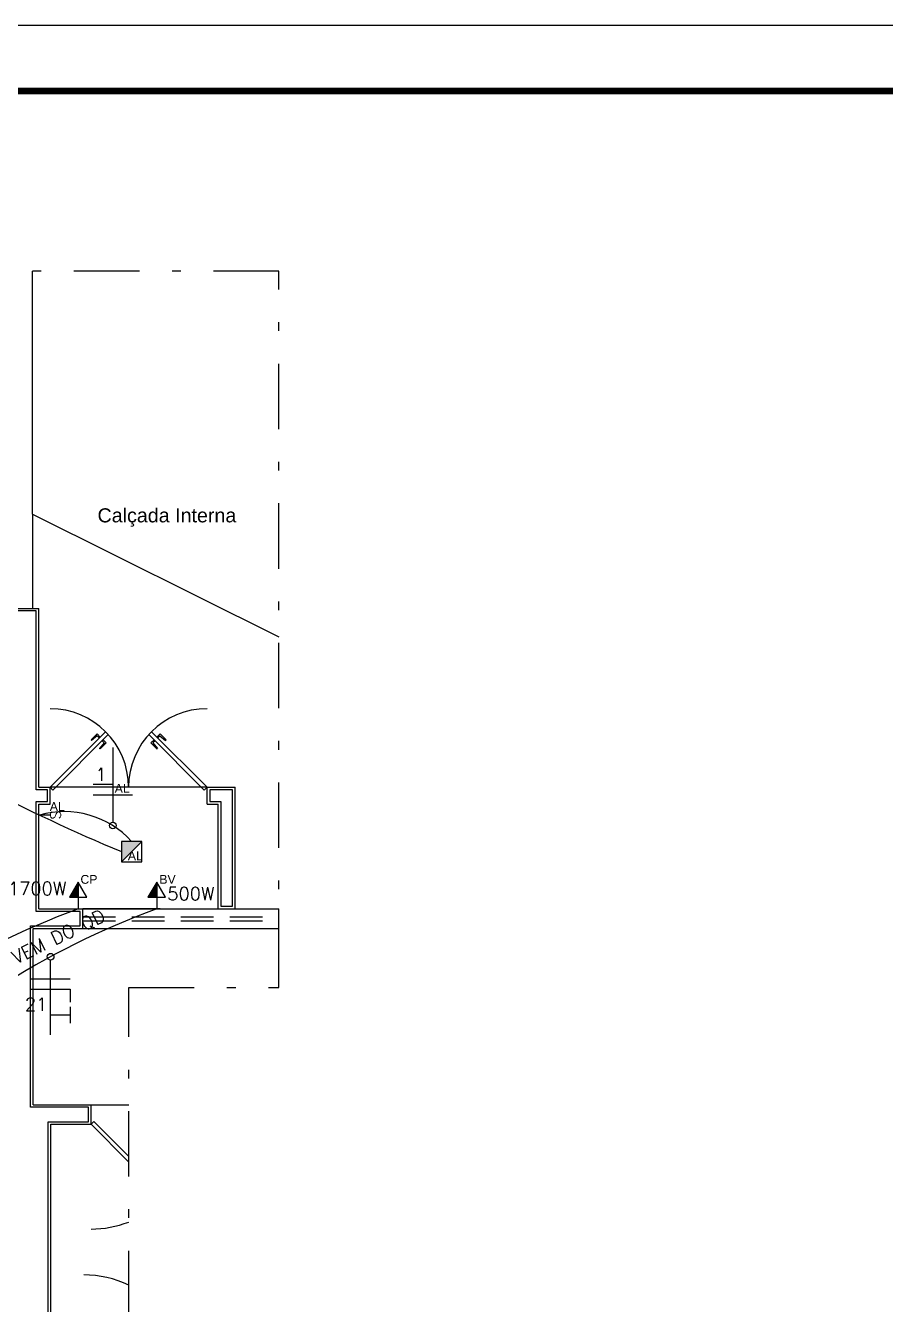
# Model space of a CAD drawing. Header units: millimetres. Extents: x 3082 to 3316, y 298 to 342.
# Drawn here: x 3166.14 to 3176, y 327.76 to 342.41 of the extents above; entities that cross this region are included whole.
import ezdxf
from ezdxf.enums import TextEntityAlignment as Align

# ---------------------------------------------------------------- set-up
doc = ezdxf.new("R2010")
doc.units = ezdxf.units.MM
doc.header["$MEASUREMENT"] = 0
for name, pattern in [('CONTINU', [0]), ('DASHDOT', [1, 0.5, -0.25, 0, -0.25]), ('HIDDEN', [0.375, 0.25, -0.125])]:
    doc.linetypes.add(name, pattern=pattern)
for name, color, linetype in [('-HIDRO', 8, 'CONTINUOUS'), ('A-TXT-Y', 8, 'CONTINUOUS'), ('eletroduto parede e teto', 2, 'CONTINU'), ('FIACAO', 1, 'CONTINUOUS'), ('PENA 03', 3, 'CONTINUOUS'), ('PL09', 9, 'CONTINUOUS'), ('PL3', 3, 'CONTINUOUS'), ('Pontos Elétricos', 3, 'CONTINUOUS'), ('Pontos Elétricos e Luminotécnica', 3, 'CONTINUOUS'), ('Pontos Luminotécnicos', 3, 'CONTINUOUS'), ("PRANCHA - PROJETU'S", 7, 'CONTINUOUS'), ('TEXTO', 2, 'CONTINUOUS'), ('TXT_0', 7, 'CONTINUOUS')]:
    doc.layers.add(name, color=color, linetype=linetype)
doc.styles.add('ARIAL', font='arial.ttf', dxfattribs={"height": 2})
doc.styles.add('ROMANS', font='romans.shx', dxfattribs={"height": 0.1})

# ---------------------------------------------------------------- blocks, each defined once
blk = doc.blocks.new('Tomada Alta')
at = {"layer": 'PL09'}
blk.add_hatch(color=251, dxfattribs=at).paths.add_polyline_path([(0, 0.08), (0.06, 0.08), (0, 0.1839)])
at = {"layer": 'PL3'}
blk.add_line((0, 0.1839), (0, 0), dxfattribs=at)
blk.add_lwpolyline([(-0.06, 0.08), (0, 0.1839), (0.06, 0.08)], close=True, dxfattribs=at)
blk = doc.blocks.new('eletrico')
at = {"layer": '-HIDRO', "linetype": 'DASHDOT'}
for p, q in [((7.2595, 12.39), (-6.347, 12.39)), ((7.2595, 6.917), (7.2595, 12.39)), ((6.112, 6.917), (7.2595, 6.917)), ((6.112, -7.328), (6.112, 6.917)), ((6.112, 6.917), (7.2595, 6.917)), ((6.112, -7.328), (6.112, 6.917))]:
    blk.add_line(p, q, dxfattribs=at)
at = {"layer": '-HIDRO'}
for p, q in [((5.375, 10.5349), (5.375, 12.39)), ((5.375, 10.5349), (7.2595, 9.5964)), ((5.375, 10.5349), (5.375, 9.814)), ((4.825, 9.814), (5.425, 9.814)), ((5.405, 9.794), (4.845, 9.794)), ((5.405, 8.427), (5.405, 9.794)), ((5.425, 8.447), (5.425, 9.814)), ((5.9343, 8.8713), (5.51, 8.447)), ((5.5312, 8.4258), (5.9555, 8.85)), ((5.8694, 8.8549), (5.8234, 8.8089)), ((5.8234, 8.8089), (5.828, 8.8043)), ((5.8698, 8.8404), (5.828, 8.8043)), ((5.8937, 8.8306), (5.8694, 8.8549)), ((5.8866, 8.8236), (5.8698, 8.8404)), ((5.9078, 8.8024), (5.9246, 8.7856)), ((5.9149, 8.8094), (5.9392, 8.7851)), ((5.9555, 8.85), (5.9343, 8.8713)), ((6.2645, 8.85), (6.2857, 8.8713)), ((6.6888, 8.4258), (6.2645, 8.85)), ((6.3051, 8.8094), (6.2808, 8.7851)), ((6.2857, 8.8713), (6.71, 8.447)), ((6.3122, 8.8024), (6.2954, 8.7856)), ((6.3263, 8.8306), (6.3506, 8.8549)), ((6.3334, 8.8236), (6.3502, 8.8404)), ((6.3502, 8.8404), (6.392, 8.8043)), ((6.3506, 8.8549), (6.3966, 8.8089)), ((6.3966, 8.8089), (6.392, 8.8043)), ((5.9246, 8.7856), (5.8885, 8.7438)), ((5.8932, 8.7392), (5.8885, 8.7438)), ((5.9392, 8.7851), (5.8932, 8.7392)), ((6.2808, 8.7851), (6.3268, 8.7392)), ((6.2954, 8.7856), (6.3315, 8.7438)), ((6.3268, 8.7392), (6.3315, 8.7438)), ((5.49, 8.427), (5.405, 8.427)), ((5.425, 8.447), (5.51, 8.447)), ((5.49, 8.337), (5.49, 8.427)), ((5.51, 8.447), (5.5312, 8.4258)), ((6.71, 8.447), (5.51, 8.447)), ((5.51, 8.317), (5.51, 8.447)), ((6.71, 8.447), (6.6888, 8.4258)), ((6.71, 8.447), (6.925, 8.447)), ((6.71, 8.317), (6.71, 8.447)), ((6.905, 8.427), (6.73, 8.427)), ((6.73, 8.427), (6.73, 8.337)), ((6.905, 7.537), (6.905, 8.427)), ((6.925, 7.517), (6.925, 8.447)), ((5.405, 7.497), (5.405, 8.337)), ((5.405, 8.337), (5.49, 8.337)), ((5.425, 8.317), (5.51, 8.317)), ((5.425, 7.517), (5.425, 8.317)), ((6.71, 8.317), (6.795, 8.317)), ((6.73, 8.337), (6.815, 8.337)), ((6.795, 7.517), (6.795, 8.317)), ((6.815, 8.337), (6.815, 7.537)), ((6.815, 7.537), (6.905, 7.537)), ((5.7395, 7.497), (5.405, 7.497)), ((5.425, 7.517), (5.7595, 7.517)), ((5.7395, 7.387), (5.7395, 7.497)), ((6.3523, 7.517), (5.7595, 7.517)), ((5.7595, 7.367), (5.7595, 7.517)), ((5.7595, 7.517), (7.2595, 7.517)), ((7.2595, 7.367), (7.2595, 7.517)), ((5.361, 6.001), (5.361, 7.387)), ((5.361, 7.387), (5.7395, 7.387)), ((5.381, 7.367), (5.7595, 7.367)), ((5.381, 6.021), (5.381, 7.367)), ((5.7595, 7.367), (7.2595, 7.367)), ((5.804, 6.001), (5.361, 6.001)), ((5.381, 6.021), (5.824, 6.021)), ((5.804, 5.891), (5.804, 6.001)), ((5.824, 5.871), (5.824, 6.021)), ((5.824, 6.021), (6.112, 6.021)), ((5.497, 4.01), (5.497, 5.891)), ((5.497, 5.891), (5.804, 5.891)), ((5.517, 5.871), (5.824, 5.871)), ((5.517, 3.99), (5.517, 5.871)), ((5.824, 5.871), (5.8452, 5.8922)), ((6.112, 5.583), (5.824, 5.871)), ((5.8452, 5.8922), (6.112, 5.6254))]:
    blk.add_line(p, q, dxfattribs=at)
at = {"layer": '-HIDRO', "linetype": 'HIDDEN'}
for p, q in [((5.7595, 7.457), (7.2595, 7.457)), ((5.7595, 7.427), (7.2595, 7.427))]:
    blk.add_line(p, q, dxfattribs=at)
at = {"layer": '-HIDRO'}
for centre, radius, start, end in [((5.51, 8.447), 0.6, 0, 90), ((6.71, 8.447), 0.6, 90, 180), ((5.824, 5.871), 0.8, 270, 291.1002), ((5.768, 3.92), 0.8, 64.53244, 90)]:
    blk.add_arc(centre, radius, start, end, dxfattribs=at)
blk = doc.blocks.new('el')
at = {"layer": 'A-TXT-Y'}
blk.add_line((0, -0.5978), (0, -0.0254), dxfattribs=at)
blk.add_circle((0, 0), 0.0254, dxfattribs=at)
blk = doc.blocks.new('f_fnt')
at = {"layer": 'FIACAO'}
for points in [[(-0.08, -0.15), (-0.08, 0.15)], [(0, -0.15), (0, 0.15), (0.1, 0.15)], [(0.135, 0.15), (0.26, 0.15)], [(0.195, 0), (0.195, 0.15)]]:
    blk.add_lwpolyline(points, dxfattribs=at)
blk = doc.blocks.new('ADFSGASDFG')
at = {"layer": "PRANCHA - PROJETU'S", "color": 1}
blk.add_lwpolyline([(276.578, 47.946), (360.678, 47.946), (360.678, 107.346), (276.578, 107.346)], close=True, dxfattribs=at)
at = {"layer": "PRANCHA - PROJETU'S", "color": 4, "const_width": 0.1}
blk.add_lwpolyline([(279.078, 106.346), (359.678, 106.346), (359.678, 48.946), (279.078, 48.946)], close=True, dxfattribs=at)
blk = doc.blocks.new('LUMINÁRIA.05')
at = {"layer": 'Pontos Luminotécnicos', "ltscale": 0.05}
h = blk.add_hatch(color=9, dxfattribs=at)
h.dxf.hatch_style = 1
h.paths.add_polyline_path([(0.155, 0.155), (0, 0.155), (0, 0)])
blk.add_line((0, 0), (0.155, 0.155), dxfattribs=at)
blk.add_lwpolyline([(0, 0), (0.155, 0), (0.155, 0.155), (0, 0.155)], close=True, dxfattribs=at)
blk = doc.blocks.new('f_fr')
at = {"layer": 'FIACAO'}
for points in [[(-0.04, -0.15), (-0.04, 0.15)], [(0.04, 0), (0.04, 0.15)]]:
    blk.add_lwpolyline(points, dxfattribs=at)

msp = doc.modelspace()

# ---------------------------------------------------------------- linework, layer by layer
at = {"layer": 'eletroduto parede e teto'}
for centre, radius, start, end in [((3175.281, 352.231), 20.893, 237.6378, 247.3708), ((3166.585, 332.359), 1.046, 42.2967, 105.6821), ((3169.874, 323.718), 9.125, 110.0509, 135.6321), ((3170.774, 323.718), 9.125, 110.0509, 135.6321)]:
    msp.add_arc(centre, radius, start, end, dxfattribs=at)
at = {"layer": 'Pontos Elétricos e Luminotécnica'}
msp.add_line((3166.427, 333.366), (3166.296, 333.366), dxfattribs=at)

# ---------------------------------------------------------------- block references
at = {"layer": 'eletroduto parede e teto', "xscale": 1.5, "yscale": 1.5, "zscale": 1.5}
for name, p, rotation in [('el', (3167.142, 333.245), 180), ('f_fr', (3167.142, 333.654), 90), ('f_fnt', (3166.43, 331.369), 270)]:
    msp.add_blockref(name, p, dxfattribs=dict(at, rotation=rotation))
msp.add_blockref('el', (3166.43, 331.742), dxfattribs=at)
at = {"layer": 'PENA 03', "xscale": 1.5, "yscale": 1.5, "zscale": 1.5}
msp.add_blockref('eletrico', (3158.158, 321.014), dxfattribs=at)
at = {"layer": 'Pontos Elétricos', "xscale": -1.672539443548199, "yscale": 1.672539443548199, "zscale": 1.672539443548199}
for p in [(3166.746, 332.289), (3167.646, 332.289)]:
    msp.add_blockref('Tomada Alta', p, dxfattribs=at)
at = {"layer": 'Pontos Luminotécnicos', "xscale": 1.5, "yscale": 1.5, "zscale": 1.5}
msp.add_blockref('LUMINÁRIA.05', (3167.243, 332.831), dxfattribs=at)
at = {"layer": "PRANCHA - PROJETU'S", "color": 1, "xscale": 0.75, "yscale": 0.75, "zscale": 0.75}
msp.add_blockref('ADFSGASDFG', (2937.204, 261.905), dxfattribs=at)

# ---------------------------------------------------------------- texts
at = {"layer": 'Pontos Elétricos', "color": 4, "style": 'ARIAL'}
for s, p in [('AL', (3167.25, 333.621)), ('AL', (3166.506, 333.413)), ('AL', (3167.401, 332.848)), ('CP ', (3166.889, 332.578)), ('BV ', (3167.789, 332.578))]:
    msp.add_text(s, height=0.1005, dxfattribs=at).set_placement(p, align=Align.CENTER)
at = {"layer": 'Pontos Elétricos e Luminotécnica', "style": 'ROMANS'}
msp.add_text('S', height=0.118, rotation=270, dxfattribs=at).set_placement((3166.486, 333.366), align=Align.MIDDLE)
at = {"layer": 'TEXTO', "color": 251, "style": 'ARIAL'}
msp.add_text('Calçada Interna', height=0.16134, dxfattribs=at).set_placement((3167.763, 336.801), align=Align.MIDDLE_CENTER)
at = {"layer": 'TXT_0', "style": 'ROMANS'}
for s, p in [('1', (3166.943, 333.756)), ('1700W', (3165.941, 332.449)), ('500W', (3167.767, 332.389)), ('21', (3166.135, 331.121))]:
    msp.add_text(s, height=0.15, dxfattribs=at).set_placement(p)
msp.add_text('VEM DO QD', height=0.15, rotation=25.8364, dxfattribs=at).set_placement((3166.034, 331.656))

doc.saveas('drawing.dxf')
